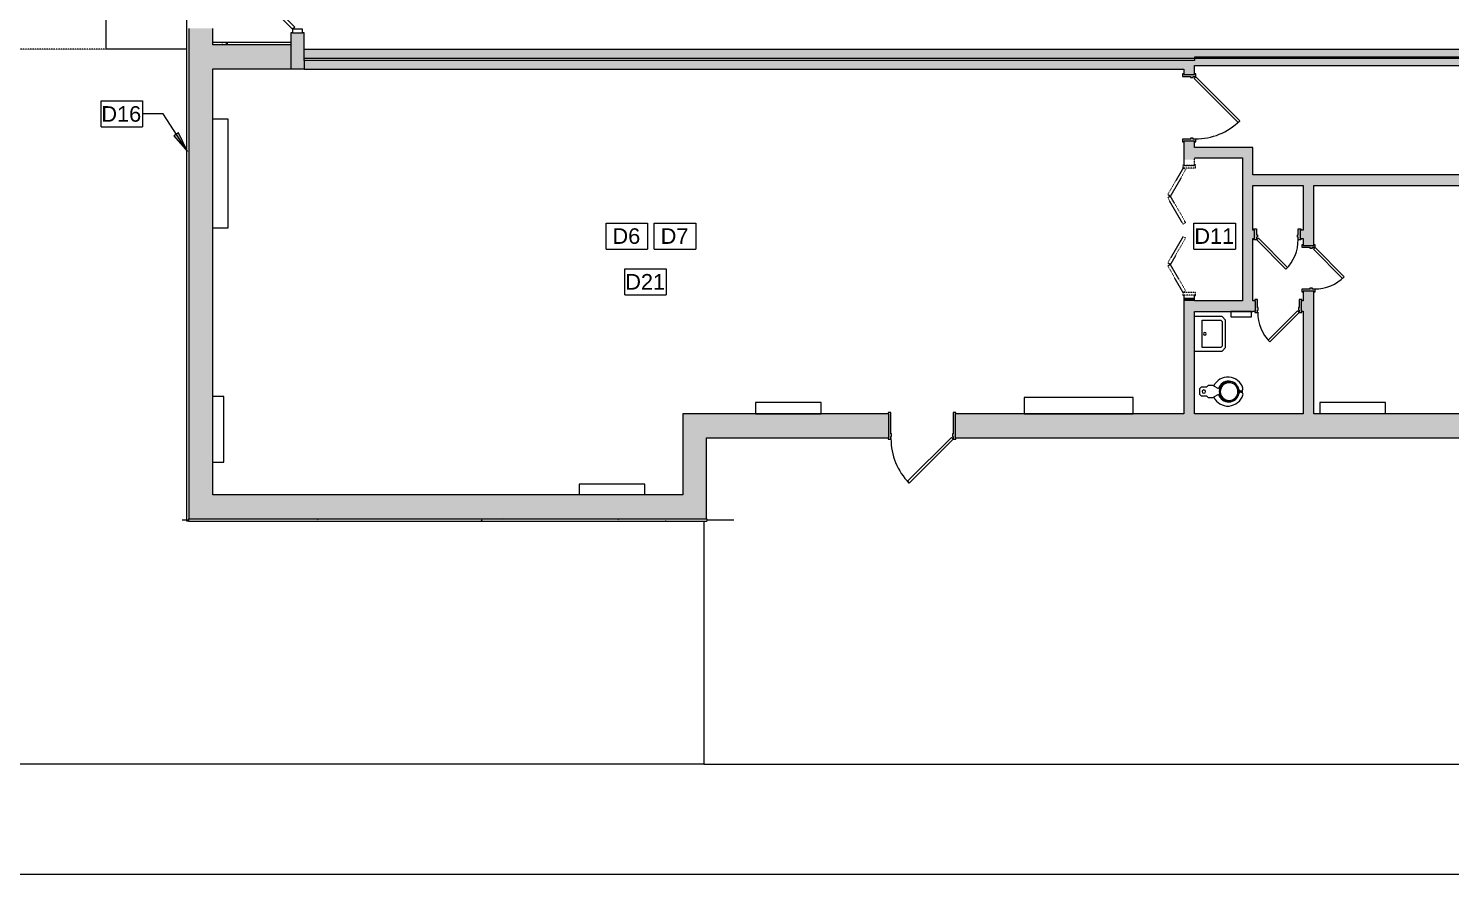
# Model space of a CAD drawing. Header units: inches. Extents: x 628 to 4524, y -721 to 887.
# Drawn here: x 2113 to 2937, y -366 to 124 of the extents above; entities that cross this region are included whole.
import ezdxf

# ---------------------------------------------------------------- set-up
doc = ezdxf.new("R2010")
doc.units = ezdxf.units.IN
doc.header["$MEASUREMENT"] = 0
doc.linetypes.add('Demolished', pattern=[0.1875, 0.125, -0.0625])
for name, color, linetype, lineweight in [('A-ANNO-KEYN', 231, 'Continuous', 9), ('A-DETL', 90, 'Continuous', 9), ('A-DOOR', 31, 'Continuous', 13), ('A-DOOR-FRAM', 31, 'Continuous', 20), ('A-FLOR', 192, 'Continuous', 13), ('A-WALL', 113, 'Continuous', 13), ('A-WALL-PATT', 111, 'Continuous', 13), ('I-WALL', 2, 'Continuous', 13), ('M-EQPM', 50, 'Continuous', 13), ('P-SANR-FIXT', 6, 'Demolished', 9)]:
    doc.layers.add(name, color=color, linetype=linetype, lineweight=lineweight)
doc.styles.add('Arial', font='arial.ttf', dxfattribs={"height": 9})

# ---------------------------------------------------------------- blocks, each defined once
blk = doc.blocks.new('Basic Wall _ Exterior - Brick and CMU on MTL_ Stud - ___-6877939-FIRST FLOOR DEMOLITION')
at = {"layer": 'A-WALL-PATT', "lineweight": 9}
h = blk.add_hatch(dxfattribs=at)
h.set_pattern_fill('FP_3', color=256, style=0, pattern_type=2)
h.set_pattern_definition([(0, (0, -119.831), (30.72, 4.745), [1.267, -21.773, 1.267, -21.773, -122.88]), (0, (0, -119.831), (30.72, 4.745), [-46.08, 1.267, -44.813, 1.267, -21.773, -53.76]), (0, (0, -119.831), (30.72, 4.745), [-115.2, 1.267, -14.093, 1.267, -37.133]), (133.061, (11.52, -117.458), (-22.010713, 14.06408), [0.928, -15.944, 0.928, -15.944, -89.986]), (133.061, (11.52, -117.458), (-22.010713, 14.06408), [-33.745, 0.928, -32.817, 0.928, -15.944, -39.369]), (133.061, (11.52, -117.458), (-22.010713, 14.06408), [-84.362, 0.928, -10.32, 0.928, -27.193]), (226.939, (15.36, -107.969), (-8.709455, -18.80903), [0.928, -15.944, 0.928, -15.944, -89.986]), (226.939, (15.36, -107.969), (-8.709455, -18.80903), [-33.745, 0.928, -32.817, 0.928, -15.944, -39.369]), (226.939, (15.36, -107.969), (-8.709455, -18.80903), [-84.362, 0.928, -10.32, 0.928, -27.193])])
h.paths.add_polyline_path([(-1021.45, -161.59), (-735.22, -161.59), (-735.22, -160.22), (-1035.32, -160.22), (-1035.32, -161.59)], flags=0)
at = {"layer": 'A-WALL', "lineweight": 9}
for p, q in [((-1035.32, -161.59), (-1035.32, -160.22)), ((-1035.32, -161.59), (-735.22, -161.59)), ((-735.22, -160.22), (-735.22, -161.59))]:
    blk.add_line(p, q, dxfattribs=at)
blk = doc.blocks.new('Basic Wall _ Exterior - Brick and CMU on MTL_ Stud - ___-6877951-FIRST FLOOR DEMOLITION')
at = {"layer": 'A-WALL-PATT', "lineweight": 9}
h = blk.add_hatch(dxfattribs=at)
h.set_pattern_fill('FP_4', color=256, style=0, pattern_type=2)
h.set_pattern_definition([(0, (0, 91.602), (30.72, 4.745), [1.267, -21.773, 1.267, -21.773, -122.88]), (0, (0, 91.602), (30.72, 4.745), [-46.08, 1.267, -44.813, 1.267, -21.773, -53.76]), (0, (0, 91.602), (30.72, 4.745), [-115.2, 1.267, -14.093, 1.267, -37.133]), (133.061, (11.52, 93.974), (-22.010713, 14.06408), [0.928, -15.944, 0.928, -15.944, -89.986]), (133.061, (11.52, 93.974), (-22.010713, 14.06408), [-33.745, 0.928, -32.817, 0.928, -15.944, -39.369]), (133.061, (11.52, 93.974), (-22.010713, 14.06408), [-84.362, 0.928, -10.32, 0.928, -27.193]), (226.939, (15.36, 103.464), (-8.709455, -18.80903), [0.928, -15.944, 0.928, -15.944, -89.986]), (226.939, (15.36, 103.464), (-8.709455, -18.80903), [-33.745, 0.928, -32.817, 0.928, -15.944, -39.369]), (226.939, (15.36, 103.464), (-8.709455, -18.80903), [-84.362, 0.928, -10.32, 0.928, -27.193])])
h.paths.add_polyline_path([(-976.21, 114.56), (-976.21, 115.94), (-1021.45, 115.94), (-1021.45, 114.56)], flags=0)
at = {"layer": 'A-WALL', "lineweight": 9}
blk.add_line((-976.21, 115.94), (-1021.45, 115.94), dxfattribs=at)
blk = doc.blocks.new('Door-Exterior-Double-Two_Lite - 72_ x 80_-7116274-FIRST FLOOR DEMOLITION')
at = {"layer": 'A-DOOR', "color": 8, "lineweight": 20}
for p, q in [((-36, 3.06), (-10.54, 28.52)), ((-9.31, 27.28), (-34.76, 1.83)), ((-10.54, 28.52), (-9.31, 27.28)), ((10.54, 28.52), (9.31, 27.28)), ((9.31, 27.28), (34.76, 1.83)), ((36, 3.06), (10.54, 28.52)), ((-34.76, 1.83), (-36, 3.06)), ((34.76, 1.83), (36, 3.06))]:
    blk.add_line(p, q, dxfattribs=at)
at = {"layer": 'A-DOOR', "lineweight": 9}
for centre, start, end in [((-36, 3.06), 0, 45), ((36, 3.06), 135, 180)]:
    blk.add_arc(centre, 36, start, end, dxfattribs=at)
at = {"layer": 'A-DOOR-FRAM', "color": 8}
for p, q in [((-36, 3.06), (-38, 3.06)), ((-38, 3.06), (-38, -2.69)), ((-36, -2.69), (-36, 3.06)), ((36, 3.06), (36, -2.69)), ((38, 3.06), (36, 3.06)), ((38, -2.69), (38, 3.06)), ((-38, -2.69), (-36, -2.69)), ((36, -2.69), (38, -2.69))]:
    blk.add_line(p, q, dxfattribs=at)
blk = doc.blocks.new('Door - Single - Solid Door 24_ x 80_-7207683-FIRST FLOOR DEMOLITION')
at = {"layer": 'A-DOOR'}
h = blk.add_hatch(color=250, dxfattribs=at)
h.paths.add_polyline_path([(-9.26, 3.9), (-9.63, 3.9), (-9.63, 3.15), (-9.26, 3.15), (-9.26, -2.97), (-9.63, -2.97), (-9.63, -3.72), (-8.13, -3.72), (-8.13, 0.9), (-7.63, 0.9), (-7.63, 2.4), (-8.13, 2.4), (-8.13, 3.9)], flags=0)
h.paths.add_polyline_path([(16.12, 3.9), (16.12, 2.4), (15.62, 2.4), (15.62, 0.9), (16.12, 0.9), (16.12, -3.72), (17.62, -3.72), (17.62, -2.97), (17.24, -2.97), (17.24, 3.15), (17.62, 3.15), (17.62, 3.9), (17.24, 3.9)], flags=0)
at = {"layer": 'A-DOOR', "color": 8, "lineweight": 20}
for p, q in [((-8.01, 3.9), (8.96, 20.87)), ((9.94, 19.9), (-7.03, 2.93)), ((8.96, 20.87), (9.94, 19.9)), ((-9.63, 3.9), (-9.63, 3.15)), ((-8.13, 3.9), (-9.63, 3.9)), ((-8.13, 2.4), (-8.13, 3.9)), ((-7.63, 2.4), (-8.13, 2.4)), ((-8.13, -3.72), (-8.13, 0.9)), ((-8.13, 0.9), (-7.63, 0.9)), ((-7.03, 2.93), (-8.01, 3.9)), ((-7.63, 0.9), (-7.63, 2.4)), ((16.12, 2.4), (15.62, 2.4)), ((15.62, 2.4), (15.62, 0.9)), ((15.62, 0.9), (16.12, 0.9)), ((17.62, 3.9), (16.12, 3.9)), ((16.12, 3.9), (16.12, 2.4)), ((16.12, 0.9), (16.12, -3.72)), ((17.62, 3.15), (17.62, 3.9)), ((-9.63, -2.97), (-9.63, -3.72)), ((-9.63, -3.72), (-8.13, -3.72)), ((16.12, -3.72), (17.62, -3.72)), ((17.62, -3.72), (17.62, -2.97))]:
    blk.add_line(p, q, dxfattribs=at)
at = {"layer": 'A-DOOR', "lineweight": 9}
blk.add_arc((-8.01, 3.9), 24, 359.5, 45, dxfattribs=at)
blk = doc.blocks.new('Door - Single - Solid Door 28_ x 84_-7220000-FIRST FLOOR DEMOLITION')
at = {"layer": 'A-DOOR'}
h = blk.add_hatch(color=250, dxfattribs=at)
h.paths.add_polyline_path([(17.62, 3.15), (17.62, 3.9), (16.12, 3.9), (16.12, 2.4), (15.62, 2.4), (15.62, 0.9), (16.12, 0.9), (16.12, -3.72), (17.62, -3.72), (17.62, -2.97), (17.24, -2.97), (17.24, 3.15)], flags=0)
h.paths.add_polyline_path([(-7.63, 0.9), (-7.63, 2.4), (-8.13, 2.4), (-8.13, 3.9), (-9.63, 3.9), (-9.63, 3.15), (-9.26, 3.15), (-9.26, -2.97), (-9.63, -2.97), (-9.63, -3.72), (-8.13, -3.72), (-8.13, 0.9)], flags=0)
at = {"layer": 'A-DOOR', "color": 8, "lineweight": 20}
for p, q in [((-8.01, 3.9), (8.96, 20.87)), ((9.94, 19.9), (-7.03, 2.93)), ((8.96, 20.87), (9.94, 19.9)), ((-9.63, 3.9), (-9.63, 3.15)), ((-8.13, 3.9), (-9.63, 3.9)), ((-8.13, 2.4), (-8.13, 3.9)), ((-7.63, 2.4), (-8.13, 2.4)), ((-8.13, -3.72), (-8.13, 0.9)), ((-8.13, 0.9), (-7.63, 0.9)), ((-7.03, 2.93), (-8.01, 3.9)), ((-7.63, 0.9), (-7.63, 2.4)), ((16.12, 2.4), (15.62, 2.4)), ((15.62, 2.4), (15.62, 0.9)), ((15.62, 0.9), (16.12, 0.9)), ((17.62, 3.9), (16.12, 3.9)), ((16.12, 3.9), (16.12, 2.4)), ((16.12, 0.9), (16.12, -3.72)), ((17.62, 3.15), (17.62, 3.9)), ((-9.63, -2.97), (-9.63, -3.72)), ((-9.63, -3.72), (-8.13, -3.72)), ((16.12, -3.72), (17.62, -3.72)), ((17.62, -3.72), (17.62, -2.97))]:
    blk.add_line(p, q, dxfattribs=at)
at = {"layer": 'A-DOOR', "lineweight": 9}
blk.add_arc((-8.01, 3.9), 24, 359.5, 45, dxfattribs=at)
blk = doc.blocks.new('Door - Single - Solid Door 36_ x 84_-7207561-FIRST FLOOR DEMOLITION')
at = {"layer": 'A-DOOR'}
h = blk.add_hatch(color=250, dxfattribs=at)
h.paths.add_polyline_path([(-15.26, 7.78), (-15.63, 7.78), (-15.63, 7.03), (-15.26, 7.03), (-15.26, -6.85), (-15.63, -6.85), (-15.63, -7.6), (-14.13, -7.6), (-14.13, 4.78), (-13.63, 4.78), (-13.63, 6.28), (-14.13, 6.28), (-14.13, 7.78)], flags=0)
h.paths.add_polyline_path([(22.12, 7.78), (22.12, 6.28), (21.62, 6.28), (21.62, 4.78), (22.12, 4.78), (22.12, -7.6), (23.62, -7.6), (23.62, -6.85), (23.24, -6.85), (23.24, 7.03), (23.62, 7.03), (23.62, 7.78), (23.24, 7.78)], flags=0)
at = {"layer": 'A-DOOR', "color": 8, "lineweight": 20}
for p, q in [((-14.01, 7.78), (11.45, 33.23)), ((11.45, 33.23), (12.42, 32.26)), ((12.42, 32.26), (-13.03, 6.8)), ((-15.63, 7.78), (-15.63, 7.03)), ((-14.13, 7.78), (-15.63, 7.78)), ((-14.13, 6.28), (-14.13, 7.78)), ((-13.63, 6.28), (-14.13, 6.28)), ((-14.13, -7.6), (-14.13, 4.78)), ((-14.13, 4.78), (-13.63, 4.78)), ((-13.03, 6.8), (-14.01, 7.78)), ((-13.63, 4.78), (-13.63, 6.28)), ((22.12, 6.28), (21.62, 6.28)), ((21.62, 6.28), (21.62, 4.78)), ((21.62, 4.78), (22.12, 4.78)), ((23.62, 7.78), (22.12, 7.78)), ((22.12, 7.78), (22.12, 6.28)), ((22.12, 4.78), (22.12, -7.6)), ((23.62, 7.03), (23.62, 7.78)), ((-15.63, -6.85), (-15.63, -7.6)), ((-15.63, -7.6), (-14.13, -7.6)), ((22.12, -7.6), (23.62, -7.6)), ((23.62, -7.6), (23.62, -6.85))]:
    blk.add_line(p, q, dxfattribs=at)
at = {"layer": 'A-DOOR', "lineweight": 9}
blk.add_arc((-14.01, 7.78), 36, 359.5, 45, dxfattribs=at)
blk = doc.blocks.new('Lavatory - Wall Mounted - 20_x18_ - Public-V2-FIRST FLOOR DEMOLITION')
at = {"layer": 'P-SANR-FIXT', "linetype": 'Continuous'}
for p, q in [((-436.49, -42.99), (-452.49, -42.99)), ((-447.99, -60.99), (-447.99, -44.99)), ((-447.99, -44.99), (-437.31, -44.99)), ((-437.31, -44.99), (-436.49, -45.82)), ((-434.49, -44.99), (-436.49, -42.99)), ((-436.49, -45.82), (-436.49, -60.16)), ((-434.49, -60.99), (-434.49, -44.99)), ((-452.49, -62.99), (-436.49, -62.99)), ((-437.31, -60.99), (-447.99, -60.99)), ((-436.49, -60.16), (-437.31, -60.99)), ((-436.49, -62.99), (-434.49, -60.99))]:
    blk.add_line(p, q, dxfattribs=at)
for start, end in [(90, 270), (90, 270), (270, 90), (270, 90)]:
    blk.add_arc((-446.49, -52.99), 0.75, start, end, dxfattribs=at)
blk = doc.blocks.new('Water Closet - Flush Valve - Floor Mounted - Private - Flushing Greater than 1_6 gpf-V7-FIRST FLOOR DEMOLITION')
at = {"layer": 'P-SANR-FIXT', "linetype": 'Continuous'}
for p, q in [((-2.5, -4), (-3.5, -5)), ((-3.5, -5), (-3.5, -8.38)), ((-1.69, -11.06), (-3.25, -8.22)), ((-1.5, 0), (-2.5, -1)), ((-2.5, -1), (-2.5, -4)), ((1.5, 0), (-1.5, 0)), ((2.5, -1), (1.5, 0)), ((3.25, -8.22), (1.69, -11.06)), ((2.5, -4), (2.5, -1)), ((3.5, -5), (2.5, -4)), ((3.5, -8.38), (3.5, -5))]:
    blk.add_line(p, q, dxfattribs=at)
at = {"layer": 'P-SANR-FIXT', "linetype": 'Continuous', "flags": 128}
for points in [[(-4.38, -12.79), (-4.22, -12.64), (-4.03, -12.48), (-3.84, -12.32), (-3.64, -12.17), (-3.43, -12.03), (-3.22, -11.89), (-3.01, -11.77), (-2.78, -11.65), (-2.56, -11.55), (-2.33, -11.45), (-2.09, -11.36), (-2, -11.33)], [(2, -11.33), (2.24, -11.41), (2.47, -11.51), (2.69, -11.61), (2.92, -11.72), (3.14, -11.84), (3.35, -11.97), (3.56, -12.11), (3.76, -12.26), (3.96, -12.41), (4.15, -12.57), (4.33, -12.74), (4.38, -12.8)], [(-0.2, -23.5), (-0.25, -23.5), (-0.5, -23.48), (-0.56, -23.47)], [(0.56, -23.47), (0.35, -23.49), (0.1, -23.5)]]:
    blk.add_lwpolyline(points, dxfattribs=at)
at = {"layer": 'P-SANR-FIXT', "linetype": 'Continuous'}
for centre, radius, start, end in [((0.74, -16.45), 9.14, 115.8609, 252.57414), ((0, -2.5), 1, 360, 180), ((0, -2.5), 1, 180, 360), ((-0.74, -16.45), 9.14, 287.42586, 64.1391), ((0.1, -16.91), 6.11, 106.96329, 257.03671), ((0, -17.25), 5.75, 0, 180), ((0, -17.25), 5.75, 161.44192, 165.97071), ((0, -17.19), 5.13, 90, 270), ((0, -17.25), 5.75, 146.59153, 151.90112), ((0, -17.25), 5.75, 132.2685, 137.75398), ((0, -17.25), 5.75, 118.11894, 123.43346), ((0, -17.25), 5.75, 104.04286, 108.5788), ((0, -17.19), 5.12, 270, 90), ((-0.1, -16.91), 6.11, 282.96329, 73.03671), ((0, -17.25), 5.75, 71.4212, 75.95714), ((0, -17.25), 5.75, 56.56654, 61.88106), ((0, -17.25), 5.75, 42.24602, 47.7315), ((0, -17.25), 5.75, 28.09888, 33.40847), ((0, -17.25), 5.75, 14.02929, 18.55808), ((0, -17.25), 5.75, 180, 238.35838), ((0, -17.25), 5.75, 240.61494, 251.15914), ((-1.64, -24.02), 1.21, 252.57414, 72.57414), ((0, -17.25), 5.75, 255.85513, 284.14487), ((1.64, -24.02), 1.21, 107.42586, 287.42586), ((0, -17.25), 5.75, 288.84086, 299.38506), ((0, -17.25), 5.75, 301.64162, 0), ((0, -17.25), 7.75, 263.5978, 276.4022)]:
    blk.add_arc(centre, radius, start, end, dxfattribs=at)
blk = doc.blocks.new('Door - Single - Solid Door 36_ x 84_-7207624-FIRST FLOOR DEMOLITION')
at = {"layer": 'A-DOOR'}
h = blk.add_hatch(color=250, dxfattribs=at)
h.paths.add_polyline_path([(23.62, 3.15), (23.62, 3.9), (22.12, 3.9), (22.12, 2.4), (21.62, 2.4), (21.62, 0.9), (22.12, 0.9), (22.12, -3.72), (23.62, -3.72), (23.62, -2.97), (23.24, -2.97), (23.24, 3.15)], flags=0)
h.paths.add_polyline_path([(-13.63, 0.9), (-13.63, 2.4), (-14.13, 2.4), (-14.13, 3.9), (-15.63, 3.9), (-15.63, 3.15), (-15.26, 3.15), (-15.26, -2.97), (-15.63, -2.97), (-15.63, -3.72), (-14.13, -3.72), (-14.13, 0.9)], flags=0)
at = {"layer": 'A-DOOR', "color": 8, "lineweight": 20}
for p, q in [((-14.01, 3.9), (11.45, 29.36)), ((12.42, 28.38), (-13.03, 2.93)), ((11.45, 29.36), (12.42, 28.38)), ((-15.63, 3.9), (-15.63, 3.15)), ((-14.13, 3.9), (-15.63, 3.9)), ((-14.13, 2.4), (-14.13, 3.9)), ((-13.63, 2.4), (-14.13, 2.4)), ((-14.13, -3.72), (-14.13, 0.9)), ((-14.13, 0.9), (-13.63, 0.9)), ((-13.03, 2.93), (-14.01, 3.9)), ((-13.63, 0.9), (-13.63, 2.4)), ((22.12, 2.4), (21.62, 2.4)), ((21.62, 2.4), (21.62, 0.9)), ((21.62, 0.9), (22.12, 0.9)), ((23.62, 3.9), (22.12, 3.9)), ((22.12, 3.9), (22.12, 2.4)), ((22.12, 0.9), (22.12, -3.72)), ((23.62, 3.15), (23.62, 3.9)), ((-15.63, -2.97), (-15.63, -3.72)), ((-15.63, -3.72), (-14.13, -3.72)), ((22.12, -3.72), (23.62, -3.72)), ((23.62, -3.72), (23.62, -2.97))]:
    blk.add_line(p, q, dxfattribs=at)
at = {"layer": 'A-DOOR', "lineweight": 9}
blk.add_arc((-14.01, 3.9), 36, 359.5, 45, dxfattribs=at)
blk = doc.blocks.new('Door - Single - Solid Door 24_ x 80_-7219967-FIRST FLOOR DEMOLITION')
at = {"layer": 'A-DOOR'}
h = blk.add_hatch(color=250, dxfattribs=at)
h.paths.add_polyline_path([(-9.26, -3.28), (-8.13, -3.28), (-8.13, -1.78), (-7.63, -1.78), (-7.63, -0.28), (-8.13, -0.28), (-8.13, 3.1), (-9.63, 3.1), (-9.63, 2.35), (-9.26, 2.35), (-9.26, -2.53), (-9.63, -2.53), (-9.63, -3.28)], flags=0)
h.paths.add_polyline_path([(16.12, -3.28), (17.62, -3.28), (17.62, -2.53), (17.24, -2.53), (17.24, 2.35), (17.62, 2.35), (17.62, 3.1), (16.12, 3.1), (16.12, -0.28), (15.62, -0.28), (15.62, -1.78), (16.12, -1.78), (16.12, -2.53)], flags=0)
at = {"layer": 'A-DOOR', "color": 8, "lineweight": 20}
for p, q in [((-9.63, 3.1), (-8.13, 3.1)), ((-9.63, 2.35), (-9.63, 3.1)), ((-8.13, 3.1), (-8.13, -0.28)), ((16.12, 3.1), (17.62, 3.1)), ((16.12, -0.28), (16.12, 3.1)), ((17.62, 3.1), (17.62, 2.35)), ((-9.63, -3.28), (-9.63, -2.53)), ((-8.13, -3.28), (-9.63, -3.28)), ((-8.13, -0.28), (-7.63, -0.28)), ((-8.13, -1.78), (-8.13, -3.28)), ((-7.63, -1.78), (-8.13, -1.78)), ((-7.03, -2.3), (-8.01, -3.28)), ((-8.01, -3.28), (8.96, -20.25)), ((-7.63, -0.28), (-7.63, -1.78)), ((9.94, -19.27), (-7.03, -2.3)), ((15.62, -0.28), (16.12, -0.28)), ((15.62, -1.78), (15.62, -0.28)), ((16.12, -1.78), (15.62, -1.78)), ((16.12, -3.28), (16.12, -1.78)), ((17.62, -3.28), (16.12, -3.28)), ((17.62, -2.53), (17.62, -3.28)), ((8.96, -20.25), (9.94, -19.27))]:
    blk.add_line(p, q, dxfattribs=at)
at = {"layer": 'A-DOOR', "lineweight": 9}
blk.add_arc((-8.01, -3.28), 24, 315, 0.5, dxfattribs=at)
blk = doc.blocks.new('Heater 38W x 6_5D x 16H - Heater 38W x 6_5D x 16H-6929695-FIRST FLOOR DEMOLITION')
at = {"layer": 'M-EQPM', "lineweight": 9}
for p, q in [((19, 3.25), (-19, 3.25)), ((-19, 3.25), (-19, -3.06)), ((19, -3.06), (19, 3.25))]:
    blk.add_line(p, q, dxfattribs=at)
blk = doc.blocks.new('Heater 38W x 6_5D x 16H - Heater 38W x 6_5D x 16H-V18-FIRST FLOOR DEMOLITION')
at = {"layer": 'M-EQPM', "lineweight": 9}
for p, q in [((-19, 3.0625), (-19, -3.25)), ((19, -3.25), (19, 3.0625)), ((-19, -3.25), (19, -3.25))]:
    blk.add_line(p, q, dxfattribs=at)
blk = doc.blocks.new('Fan Coil Unit 9_5L x 63W x 25_5H - Fan Coil Unit 9_5L x 63W x 25_5H-V19-FIRST FLOOR DEMOLITION')
at = {"layer": 'M-EQPM', "lineweight": 9}
for p, q in [((-31.5, 4.0625), (-31.5, -4.75)), ((31.5, -4.75), (31.5, 4.0625)), ((-31.5, -4.75), (31.5, -4.75))]:
    blk.add_line(p, q, dxfattribs=at)
blk = doc.blocks.new('Heater 38W x 6_5D x 16H - Heater 38W x 6_5D x 16H-V20-FIRST FLOOR DEMOLITION')
at = {"layer": 'M-EQPM', "lineweight": 9}
for p, q in [((19, 3.25), (-19, 3.25)), ((-19, 3.25), (-19, -3.25)), ((19, -3.25), (19, 3.25)), ((-19, -3.25), (19, -3.25))]:
    blk.add_line(p, q, dxfattribs=at)
blk = doc.blocks.new('Fan Coil Unit 9_5L x 63W x 25_5H - Fan Coil Unit 9_5L x 63W x 25_5H-6914405-FIRST FLOOR DEMOLITION')
at = {"layer": 'M-EQPM', "lineweight": 9}
for p, q in [((-31.5, 4.75), (-31.5, -4.75)), ((31.5, 4.75), (-31.5, 4.75)), ((31.5, -4.75), (31.5, 4.75)), ((-31.5, -4.75), (31.5, -4.75))]:
    blk.add_line(p, q, dxfattribs=at)
blk = doc.blocks.new('Heater 3L x 12W x 25_5H - Heater 3L x 12W x 25_5H-6933045-FIRST FLOOR DEMOLITION')
at = {"layer": 'M-EQPM', "lineweight": 9}
for p, q in [((-6, 1.5), (-6, -1.5)), ((6, 1.5), (-6, 1.5)), ((6, -1.5), (6, 1.5)), ((-6, -1.5), (6, -1.5))]:
    blk.add_line(p, q, dxfattribs=at)
blk = doc.blocks.new('Bifold_4 panel w Frame - Int-PB-F-WDMF-72_ x 84_-6932245-FIRST FLOOR DEMOLITION')
at = {"layer": 'A-DOOR', "color": 7, "linetype": 'Demolished', "lineweight": 9}
for p, q in [((-36, 3.56), (-20.66, 12.42)), ((-35.13, 2.05), (-19.78, 10.91)), ((-19.78, 10.91), (-20.66, 12.42)), ((-19.78, 10.91), (-18.91, 12.42)), ((-4.44, 2.05), (-19.78, 10.91)), ((-3.56, 3.56), (-18.91, 12.42)), ((3.56, 3.56), (18.91, 12.42)), ((4.44, 2.05), (19.78, 10.91)), ((19.78, 10.91), (18.91, 12.42)), ((19.78, 10.91), (20.66, 12.42)), ((35.12, 2.05), (19.78, 10.91)), ((36, 3.56), (20.66, 12.42)), ((-36, 3.56), (-35.13, 2.05)), ((-3.56, 3.56), (-4.44, 2.05)), ((3.56, 3.56), (4.44, 2.05)), ((36, 3.56), (35.12, 2.05))]:
    blk.add_line(p, q, dxfattribs=at)
at = {"layer": 'A-DOOR-FRAM', "color": 10, "linetype": 'Demolished'}
for p, q in [((-38, 3.56), (-36, 3.56)), ((-38, 3.56), (-38, 3.06)), ((-38, 3.06), (-37.5, 3.06)), ((-37.5, -3.06), (-37.5, 3.06)), ((-36, -3.56), (-36, 3.56)), ((36, -3.56), (36, 3.56)), ((36, 3.56), (38, 3.56)), ((37.5, 3.06), (38, 3.06)), ((37.5, -3.06), (37.5, 3.06)), ((38, 3.56), (38, 3.06)), ((-38, -3.06), (-37.5, -3.06)), ((-38, -3.56), (-38, -3.06)), ((-38, -3.56), (-36, -3.56)), ((36, -3.56), (38, -3.56)), ((37.5, -3.06), (38, -3.06)), ((38, -3.56), (38, -3.06))]:
    blk.add_line(p, q, dxfattribs=at)
blk = doc.blocks.new('Keynote Tag - Keynote Number - Boxed-135510-FIRST FLOOR DEMOLITION')
at = {"layer": 'A-ANNO-KEYN'}
for p, q in [((-0.125, -0.0792), (-0.125, 0.0781)), ((-0.125, 0.0781), (0.125, 0.0781)), ((0.125, 0.0781), (0.125, -0.0792)), ((-0.125, -0.0792), (0.125, -0.0792))]:
    blk.add_line(p, q, dxfattribs=at)

msp = doc.modelspace()

# ---------------------------------------------------------------- hatches: boundary and pattern name
at = {"layer": 'A-ANNO-KEYN'}
msp.add_hatch(color=256, dxfattribs=at).paths.add_polyline_path([(2205.11, 52.66), (2199.91, 63.59), (2197.26, 61.87)], flags=0)
at = {"layer": 'A-WALL-PATT'}
h = msp.add_hatch(color=250, dxfattribs=at)
h.paths.add_polyline_path([(2219.78, -146.34), (2219.78, 124.03), (2205.9, 124.03), (2205.9, -146.34)], flags=0)
h.paths.add_polyline_path([(2205.9, 196.03), (2219.78, 196.03), (2219.78, 356.47), (2215.84, 356.47), (2215.84, 358.47), (2217.84, 358.47), (2217.84, 398.47), (2215.84, 398.47), (2215.84, 400.47), (2219.78, 400.47), (2219.78, 480.91), (2205.9, 480.91), (2205.9, 219.94)], flags=0)
h.paths.add_polyline_path([(2215.84, 366.47), (2215.84, 390.47), (2217.34, 390.47), (2217.34, 366.47)], flags=0)
at = {"layer": 'A-WALL-PATT', "lineweight": 9}
h = msp.add_hatch(color=7, dxfattribs=at)
h.paths.add_polyline_path([(2265.01, 100.69), (2272.64, 100.69), (2272.64, 121.53), (2265.01, 121.53), (2265.01, 114.56)], flags=0)
h.paths.add_polyline_path([(2271.76, 197.53), (2272.64, 197.53), (2272.64, 217.37), (2265.01, 217.37), (2265.01, 197.53), (2266.01, 197.53)], flags=0)
at = {"layer": 'A-WALL-PATT'}
for points in [[(2265.01, 100.69), (2265.01, 114.56), (2219.78, 114.56), (2219.78, 100.69)], [(2205.9, -160.22), (2506, -160.22), (2506, -146.34), (2205.9, -146.34)]]:
    msp.add_hatch(color=250, dxfattribs=at).paths.add_polyline_path(points, flags=0)
at = {"layer": 'A-WALL-PATT', "lineweight": 9}
for points in [[(2272.64, 106.74), (3019.4, 106.74), (3019.4, 111.74), (2272.64, 111.74)], [(3015.49, 102.49), (3015.49, 107.37), (2788.74, 107.37), (2788.74, 102.49), (2914.03, 102.49)], [(2272.64, 100.49), (2788.74, 100.49), (2788.74, 105.49), (2272.64, 105.49), (2272.64, 100.69)], [(2822.61, 48.95), (2822.61, 55.07), (2788.74, 55.07), (2788.74, 48.95), (2822.61, 48.95)], [(2822.61, -40.05), (2822.61, 48.95), (2816.49, 48.95), (2816.49, -40.05), (2822.61, -40.05)], [(2788.74, -33.93), (2788.74, -31.99), (2782.61, -31.99), (2782.61, -33.93)], [(2816.49, -40.05), (2816.49, -33.93), (2782.61, -33.93), (2782.61, -40.05), (2799.76, -40.05)], [(2788.74, -99.35), (2788.74, -40.05), (2782.61, -40.05), (2782.61, -99.35)], [(2857.84, -99.35), (2857.84, -39.93), (2851.71, -39.93), (2851.71, -99.35)], [(2506, -146.34), (2506, -99.35), (2492.13, -99.35), (2492.13, -146.34)]]:
    msp.add_hatch(color=7, dxfattribs=at).paths.add_polyline_path(points, flags=0)
h = msp.add_hatch(color=7, dxfattribs=at)
h.paths.add_polyline_path([(2782.61, 47.93), (2788.74, 47.93), (2788.74, 58.75), (2782.61, 58.75)], flags=0)
h.paths.add_polyline_path([(2788.74, 97.25), (2788.74, 100.49), (2782.61, 100.49), (2782.61, 97.25)], flags=0)
h = msp.add_hatch(color=7, dxfattribs=at)
h.paths.add_polyline_path([(3117.74, 33.07), (3117.74, 39.2), (3105.76, 39.2), (3105.76, 33.07), (3111.62, 33.07)], flags=0)
h.paths.add_polyline_path([(3067.13, 33.07), (3067.13, 39.2), (3060.44, 39.2), (3060.44, 33.07)], flags=0)
h.paths.add_polyline_path([(3020.13, 33.07), (3033.94, 33.07), (3033.94, 39.2), (3015.68, 39.2), (3015.68, 33.07)], flags=0)
h.paths.add_polyline_path([(2977.18, 33.07), (2977.18, 39.2), (2822.61, 39.2), (2822.61, 33.07), (2914.03, 33.07)], flags=0)
h = msp.add_hatch(color=7, dxfattribs=at)
h.paths.add_polyline_path([(2857.84, -39.93), (2857.85, -39.93), (2857.85, -28.18), (2851.73, -28.18), (2851.73, -39.93)], flags=0)
h.paths.add_polyline_path([(2857.85, -1.68), (2857.85, 33.07), (2851.73, 33.07), (2851.73, -1.68)], flags=0)
h = msp.add_hatch(color=7, dxfattribs=at)
h.paths.add_polyline_path([(2851.73, 2.25), (2851.73, 7.13), (2850.05, 7.13), (2850.05, 2.25)], flags=0)
h.paths.add_polyline_path([(2823.55, 2.25), (2823.55, 7.13), (2822.61, 7.13), (2822.61, 2.25)], flags=0)
h = msp.add_hatch(color=7, dxfattribs=at)
h.paths.add_polyline_path([(2822.61, -39.93), (2824.11, -39.93), (2824.11, -33.8), (2822.61, -33.8), (2822.61, -36.78)], flags=0)
h.paths.add_polyline_path([(2851.71, -39.93), (2851.73, -39.93), (2851.73, -33.8), (2850.61, -33.8), (2850.61, -39.93)], flags=0)
h = msp.add_hatch(color=7, dxfattribs=at)
h.paths.add_polyline_path([(2506, -113.22), (2611.57, -113.22), (2611.57, -99.35), (2506, -99.35)], flags=0)
h.paths.add_polyline_path([(2650.07, -113.22), (3022.36, -113.22), (3022.36, -99.35), (2650.07, -99.35)], flags=0)

# ---------------------------------------------------------------- linework, layer by layer
at = {"layer": 'A-ANNO-KEYN'}
for p, q in [((2190.96, 74.48), (2178.96, 74.48)), ((2205.11, 52.66), (2190.96, 74.48)), ((2199.91, 63.59), (2197.26, 61.87)), ((2197.26, 61.87), (2205.11, 52.66)), ((2205.11, 52.66), (2199.91, 63.59))]:
    msp.add_line(p, q, dxfattribs=at)
at = {"layer": 'A-DETL', "lineweight": 13}
for p, q in [((2157.9, 112.03), (2157.9, 208.03)), ((2204.53, 112.03), (2157.9, 112.03))]:
    msp.add_line(p, q, dxfattribs=at)
at = {"layer": 'A-DETL', "color": 7, "linetype": 'Demolished'}
msp.add_line((2157.9, 112.03), (1815.9, 112.03), dxfattribs=at)
at = {"layer": 'A-DETL'}
for p, q in [((2202.07, -160.73), (2205.9, -160.73)), ((2506, -160.73), (2521.82, -160.73)), ((2504.3, -302.37), (1671.9, -302.37)), ((3181.88, -366.37), (1909.88, -366.37))]:
    msp.add_line(p, q, dxfattribs=at)
at = {"layer": 'A-FLOR'}
for p, q in [((2204.53, 480.91), (2204.53, -161.37)), ((2204.53, -161.37), (2205.9, -161.37)), ((2504.3, -161.59), (2504.3, -302.37)), ((2504.3, -302.37), (3008.79, -302.37))]:
    msp.add_line(p, q, dxfattribs=at)
at = {"layer": 'A-WALL', "color": 8, "lineweight": 20}
for p, q in [((2205.9, 124.03), (2205.9, -160.22)), ((2219.78, 114.56), (2219.78, 124.03)), ((2265.01, 121.53), (2265.01, 114.56)), ((2266.01, 121.53), (2265.01, 121.53)), ((2272.64, 121.53), (2271.76, 121.53)), ((2272.64, 111.74), (2272.64, 121.53)), ((2265.01, 114.56), (2219.78, 114.56)), ((2219.78, -146.34), (2219.78, 100.69)), ((2219.78, 100.69), (2272.64, 100.69)), ((2272.64, 105.49), (2272.64, 106.74)), ((2492.13, -99.35), (2492.13, -146.34)), ((2611.57, -99.35), (2492.13, -99.35)), ((2611.57, -113.22), (2611.57, -99.35)), ((2782.61, -99.35), (2650.07, -99.35)), ((2650.07, -99.35), (2650.07, -113.22)), ((2851.71, -99.35), (2788.74, -99.35)), ((3012.49, -99.35), (2857.84, -99.35)), ((2506, -160.22), (2506, -113.22)), ((2506, -113.22), (2611.57, -113.22)), ((2650.07, -113.22), (3008.36, -113.22)), ((2492.13, -146.34), (2219.78, -146.34)), ((2205.9, -160.22), (2506, -160.22))]:
    msp.add_line(p, q, dxfattribs=at)
at = {"layer": 'A-WALL', "color": 55}
for p, q in [((2265.01, 114.56), (2265.01, 100.69)), ((2272.64, 106.74), (2272.64, 111.74)), ((2272.64, 105.49), (2272.64, 100.69))]:
    msp.add_line(p, q, dxfattribs=at)
at = {"layer": 'I-WALL', "color": 8, "lineweight": 20}
for p, q in [((3019.4, 111.74), (2272.64, 111.74)), ((3020.36, 107.37), (2788.74, 107.37)), ((2788.74, 107.37), (2788.74, 105.49)), ((2272.64, 106.74), (3019.4, 106.74)), ((2788.74, 105.49), (2272.64, 105.49)), ((2272.64, 100.69), (2272.64, 100.49)), ((2272.64, 100.49), (2782.61, 100.49)), ((2782.61, 100.49), (2782.61, 97.25)), ((2788.74, 97.25), (2788.74, 102.49)), ((2788.74, 102.49), (3015.49, 102.49)), ((2782.61, 97.25), (2788.74, 97.25)), ((2782.61, 58.75), (2782.61, 44.51)), ((2788.74, 58.75), (2782.61, 58.75)), ((2788.74, 55.07), (2788.74, 58.75)), ((2822.61, 55.07), (2788.74, 55.07)), ((2822.61, 39.2), (2822.61, 55.07)), ((2788.74, 48.95), (2816.49, 48.95)), ((2816.49, 48.95), (2816.49, -33.93)), ((2977.18, 39.2), (2822.61, 39.2)), ((2822.61, 7.13), (2822.61, 33.07)), ((2822.61, 33.07), (2851.73, 33.07)), ((2851.73, 33.07), (2851.73, 7.13)), ((2857.85, -1.68), (2857.85, 33.07)), ((2857.85, 33.07), (2977.18, 33.07)), ((2823.55, 7.13), (2822.61, 7.13)), ((2822.61, -33.8), (2822.61, 2.25)), ((2822.61, 2.25), (2823.55, 2.25)), ((2823.55, 2.25), (2823.55, 7.13)), ((2851.73, 7.13), (2850.05, 7.13)), ((2850.05, 7.13), (2850.05, 2.25)), ((2850.05, 2.25), (2851.73, 2.25)), ((2851.73, 2.25), (2851.73, -1.68)), ((2851.73, -1.68), (2857.85, -1.68)), ((2782.61, -30.49), (2782.61, -99.35)), ((2788.74, -33.93), (2788.74, -30.49)), ((2857.85, -28.18), (2851.73, -28.18)), ((2851.73, -28.18), (2851.73, -33.8)), ((2857.85, -39.93), (2857.85, -28.18)), ((2816.49, -33.93), (2788.74, -33.93)), ((2788.74, -40.05), (2822.61, -40.05)), ((2788.74, -99.35), (2788.74, -40.05)), ((2824.11, -33.8), (2822.61, -33.8)), ((2822.61, -40.05), (2822.61, -39.93)), ((2822.61, -39.93), (2824.11, -39.93)), ((2824.11, -39.93), (2824.11, -33.8)), ((2851.73, -33.8), (2850.61, -33.8)), ((2850.61, -33.8), (2850.61, -39.93)), ((2850.61, -39.93), (2851.71, -39.93)), ((2851.71, -39.93), (2851.71, -99.35)), ((2857.84, -99.35), (2857.84, -39.93)), ((2857.84, -39.93), (2857.85, -39.93))]:
    msp.add_line(p, q, dxfattribs=at)
at = {"layer": 'I-WALL', "color": 10, "linetype": 'Demolished', "lineweight": 20}
for p, q in [((2782.61, 44.51), (2788.74, 44.51)), ((2788.74, 44.51), (2788.74, 48.95)), ((2788.74, -30.49), (2782.61, -30.49))]:
    msp.add_line(p, q, dxfattribs=at)

# ---------------------------------------------------------------- block references
at = {"layer": 'A-ANNO-KEYN', "xscale": 95.99999999999994, "yscale": 95.99999999999994, "zscale": 95.99999999999994}
for p in [(2166.96, 74.53), (2459.72, 3.73), (2487.65, 3.73), (2800.46, 3.73), (2470.61, -22.76)]:
    msp.add_blockref('Keynote Tag - Keynote Number - Boxed-135510-FIRST FLOOR DEMOLITION', p, dxfattribs=at)
at = {"layer": 'A-DOOR'}
for name, p, rotation in [('Door-Exterior-Double-Two_Lite - 72_ x 80_-7116274-FIRST FLOOR DEMOLITION', (2269.08, 159.53), 90.00000000000027), ('Door - Single - Solid Door 36_ x 84_-7207624-FIRST FLOOR DEMOLITION', (2785.59, 82), 269.9999999999999), ('Door - Single - Solid Door 28_ x 84_-7220000-FIRST FLOOR DEMOLITION', (2854.7, -10.93), 270), ('Door - Single - Solid Door 24_ x 80_-7207683-FIRST FLOOR DEMOLITION', (2841.36, -36.77), 180), ('Door - Single - Solid Door 36_ x 84_-7207561-FIRST FLOOR DEMOLITION', (2634.81, -106.2), 180)]:
    msp.add_blockref(name, p, dxfattribs=dict(at, rotation=rotation))
at = {"layer": 'A-DOOR', "color": 7, "linetype": 'Demolished', "lineweight": 9, "rotation": 89.9999999999999}
msp.add_blockref('Bifold_4 panel w Frame - Int-PB-F-WDMF-72_ x 84_-6932245-FIRST FLOOR DEMOLITION', (2785.68, 7.01), dxfattribs=at)
at = {"layer": 'A-DOOR'}
msp.add_blockref('Door - Single - Solid Door 24_ x 80_-7219967-FIRST FLOOR DEMOLITION', (2832.81, 4.78), dxfattribs=at)
at = {"layer": 'A-WALL', "lineweight": 9}
for name in ['Basic Wall _ Exterior - Brick and CMU on MTL_ Stud - ___-6877951-FIRST FLOOR DEMOLITION', 'Basic Wall _ Exterior - Brick and CMU on MTL_ Stud - ___-6877939-FIRST FLOOR DEMOLITION']:
    msp.add_blockref(name, (3241.23, 0), dxfattribs=at)
at = {"layer": 'M-EQPM', "lineweight": 9}
for name, p, rotation in [('Fan Coil Unit 9_5L x 63W x 25_5H - Fan Coil Unit 9_5L x 63W x 25_5H-V19-FIRST FLOOR DEMOLITION', (2223.84, 39.99), 89.99999999999991), ('Heater 38W x 6_5D x 16H - Heater 38W x 6_5D x 16H-V18-FIRST FLOOR DEMOLITION', (2222.84, -108.28), 89.99999999999997)]:
    msp.add_blockref(name, p, dxfattribs=dict(at, rotation=rotation))
for name, p in [('Heater 3L x 12W x 25_5H - Heater 3L x 12W x 25_5H-6933045-FIRST FLOOR DEMOLITION', (2815.8, -41.61)), ('Fan Coil Unit 9_5L x 63W x 25_5H - Fan Coil Unit 9_5L x 63W x 25_5H-6914405-FIRST FLOOR DEMOLITION', (2721.61, -94.53)), ('Heater 38W x 6_5D x 16H - Heater 38W x 6_5D x 16H-V20-FIRST FLOOR DEMOLITION', (2553.36, -96.01)), ('Heater 38W x 6_5D x 16H - Heater 38W x 6_5D x 16H-V20-FIRST FLOOR DEMOLITION', (2880.36, -95.99)), ('Heater 38W x 6_5D x 16H - Heater 38W x 6_5D x 16H-6929695-FIRST FLOOR DEMOLITION', (2451.07, -143.28))]:
    msp.add_blockref(name, p, dxfattribs=at)
at = {"layer": 'P-SANR-FIXT', "linetype": 'Continuous'}
msp.add_blockref('Lavatory - Wall Mounted - 20_x18_ - Public-V2-FIRST FLOOR DEMOLITION', (3241.23, 0), dxfattribs=at)
at = {"layer": 'P-SANR-FIXT', "linetype": 'Continuous', "rotation": 89.9999999999999}
msp.add_blockref('Water Closet - Flush Valve - Floor Mounted - Private - Flushing Greater than 1_6 gpf-V7-FIRST FLOOR DEMOLITION', (2791.64, -86.43), dxfattribs=at)

# ---------------------------------------------------------------- texts
at = {"layer": 'A-ANNO-KEYN', "char_height": 9, "attachment_point": 1, "style": 'Arial'}
for s, insert, width in [('D16', (2155.18, 78.98), 28.179), ('D6', (2451.43, 8.18), 19.695), ('D7', (2479.36, 8.18), 19.695), ('D11', (2788.68, 8.18), 28.179), ('D21', (2458.83, -18.31), 28.179)]:
    msp.add_mtext(s, dxfattribs=dict(at, insert=insert, width=width))

doc.saveas('drawing.dxf')
